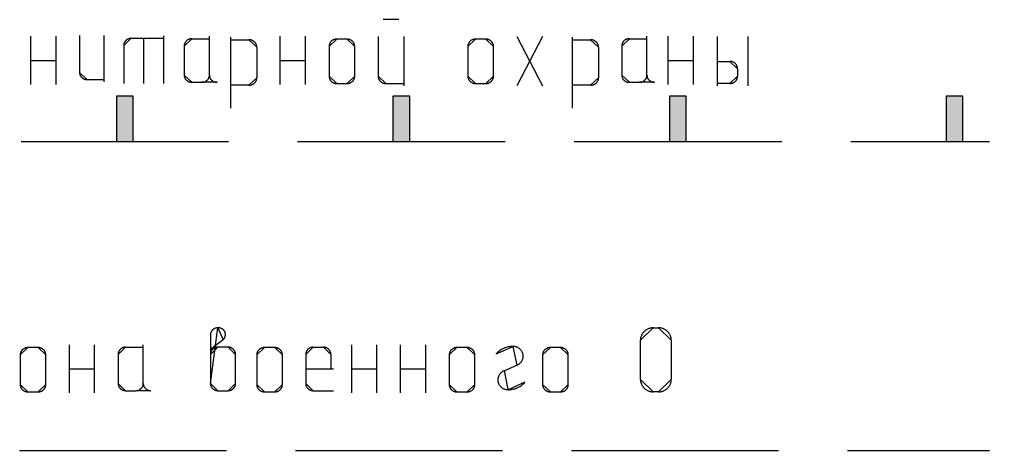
# Model space of a CAD drawing. Extents: x 8646 to 18206, y -17605 to -192.
# Drawn here: x 11156.23 to 11166.28, y -9012.58 to -9008.12 of the extents above; entities that cross this region are included whole.
import ezdxf

# ---------------------------------------------------------------- set-up
doc = ezdxf.new("R2010")
doc.units = 0
doc.layers.get('0').update_dxf_attribs({"linetype": 'CONTINUOUS'})

msp = doc.modelspace()

# ---------------------------------------------------------------- hatches: boundary and pattern name
at = {"linetype": 'CONTINUOUS'}
for points in [[(11157.237, -9009.382), (11157.237, -9008.911), (11157.41, -9008.911), (11157.41, -9009.382)], [(11160.1, -9009.382), (11160.1, -9008.911), (11160.273, -9008.911), (11160.273, -9009.382)], [(11162.964, -9009.382), (11162.964, -9008.911), (11163.137, -9008.911), (11163.137, -9009.382)], [(11165.828, -9009.382), (11165.828, -9008.911), (11166.001, -9008.911), (11166.001, -9009.382)]]:
    msp.add_hatch(color=8, dxfattribs=at).paths.add_polyline_path(points)

# ---------------------------------------------------------------- linework, layer by layer
at = {"color": 8, "linetype": 'CONTINUOUS'}
for p, q in [((11160.159, -9008.116), (11159.999, -9008.116)), ((11156.855, -9008.283), (11156.855, -9008.667)), ((11157.105, -9008.283), (11157.105, -9008.763)), ((11157.723, -9008.287), (11157.723, -9008.78)), ((11156.347, -9008.291), (11156.347, -9008.791)), ((11156.608, -9008.291), (11156.608, -9008.791)), ((11157.313, -9008.386), (11157.313, -9008.78)), ((11157.39, -9008.312), (11157.723, -9008.312)), ((11157.518, -9008.312), (11157.518, -9008.78)), ((11158.017, -9008.316), (11158.2, -9008.316)), ((11158.2, -9008.693), (11158.2, -9008.291)), ((11158.417, -9008.3), (11158.417, -9009.036)), ((11158.417, -9008.327), (11158.608, -9008.327)), ((11158.93, -9008.291), (11158.93, -9008.791)), ((11159.19, -9008.291), (11159.19, -9008.791)), ((11159.624, -9008.32), (11159.518, -9008.32)), ((11159.946, -9008.295), (11159.946, -9008.704)), ((11160.212, -9008.295), (11160.212, -9008.806)), ((11161.061, -9008.32), (11160.954, -9008.32)), ((11161.648, -9008.295), (11161.382, -9008.806)), ((11161.382, -9008.295), (11161.648, -9008.806)), ((11161.955, -9008.3), (11161.955, -9009.036)), ((11161.955, -9008.327), (11162.146, -9008.327)), ((11162.547, -9008.316), (11162.729, -9008.316)), ((11162.729, -9008.693), (11162.729, -9008.291)), ((11162.947, -9008.291), (11162.947, -9008.791)), ((11163.207, -9008.291), (11163.207, -9008.791)), ((11163.455, -9008.295), (11163.455, -9008.806)), ((11163.774, -9008.295), (11163.774, -9008.806)), ((11157.938, -9008.392), (11157.938, -9008.693)), ((11158.69, -9008.405), (11158.69, -9008.721)), ((11159.438, -9008.397), (11159.438, -9008.704)), ((11159.704, -9008.704), (11159.704, -9008.397)), ((11160.875, -9008.397), (11160.875, -9008.704)), ((11161.14, -9008.704), (11161.14, -9008.397)), ((11162.228, -9008.405), (11162.228, -9008.721)), ((11162.468, -9008.392), (11162.468, -9008.693)), ((11156.347, -9008.541), (11156.608, -9008.541)), ((11158.93, -9008.541), (11159.19, -9008.541)), ((11162.947, -9008.541), (11163.207, -9008.541)), ((11163.455, -9008.551), (11163.588, -9008.551)), ((11163.667, -9008.627), (11163.667, -9008.704)), ((11156.93, -9008.739), (11157.105, -9008.739)), ((11158.017, -9008.768), (11158.121, -9008.768)), ((11159.518, -9008.781), (11159.624, -9008.781)), ((11160.026, -9008.781), (11160.212, -9008.781)), ((11160.954, -9008.781), (11161.061, -9008.781)), ((11162.547, -9008.768), (11162.651, -9008.768)), ((11163.588, -9008.781), (11163.455, -9008.781)), ((11158.608, -9008.799), (11158.417, -9008.799)), ((11162.146, -9008.799), (11161.955, -9008.799)), ((11157.41, -9008.911), (11157.237, -9008.911)), ((11157.237, -9008.911), (11157.237, -9009.382)), ((11157.41, -9009.382), (11157.41, -9008.911)), ((11160.273, -9008.911), (11160.1, -9008.911)), ((11160.1, -9008.911), (11160.1, -9009.382)), ((11160.273, -9009.382), (11160.273, -9008.911)), ((11163.137, -9008.911), (11162.964, -9008.911)), ((11162.964, -9008.911), (11162.964, -9009.382)), ((11163.137, -9009.382), (11163.137, -9008.911)), ((11166.001, -9008.911), (11165.828, -9008.911)), ((11165.828, -9008.911), (11165.828, -9009.382)), ((11166.001, -9009.382), (11166.001, -9008.911)), ((11156.249, -9009.382), (11158.397, -9009.382)), ((11157.237, -9009.382), (11157.41, -9009.382)), ((11159.113, -9009.382), (11161.261, -9009.382)), ((11160.1, -9009.382), (11160.273, -9009.382)), ((11161.977, -9009.382), (11164.125, -9009.382)), ((11162.964, -9009.382), (11163.137, -9009.382)), ((11164.841, -9009.382), (11166.277, -9009.382)), ((11165.828, -9009.382), (11166.001, -9009.382)), ((11162.795, -9011.313), (11162.848, -9011.313)), ((11156.747, -9011.487), (11156.747, -9011.987)), ((11157.007, -9011.487), (11157.007, -9011.987)), ((11157.515, -9011.889), (11157.515, -9011.488)), ((11158.34, -9011.438), (11158.209, -9011.538)), ((11159.669, -9011.487), (11159.669, -9011.987)), ((11159.928, -9011.487), (11159.928, -9011.987)), ((11160.175, -9011.487), (11160.175, -9011.987)), ((11160.435, -9011.487), (11160.435, -9011.987)), ((11162.663, -9011.849), (11162.663, -9011.44)), ((11162.981, -9011.44), (11162.981, -9011.849)), ((11156.24, -9011.593), (11156.24, -9011.9)), ((11156.426, -9011.517), (11156.32, -9011.517)), ((11156.506, -9011.9), (11156.506, -9011.593)), ((11157.254, -9011.588), (11157.254, -9011.889)), ((11157.332, -9011.513), (11157.515, -9011.513)), ((11158.392, -9011.513), (11158.287, -9011.513)), ((11158.47, -9011.889), (11158.47, -9011.588)), ((11158.69, -9011.593), (11158.69, -9011.9)), ((11158.875, -9011.517), (11158.769, -9011.517)), ((11158.955, -9011.9), (11158.955, -9011.593)), ((11159.196, -9011.588), (11159.196, -9011.889)), ((11159.274, -9011.513), (11159.379, -9011.513)), ((11159.457, -9011.588), (11159.457, -9011.738)), ((11160.682, -9011.593), (11160.682, -9011.9)), ((11160.868, -9011.517), (11160.762, -9011.517)), ((11160.948, -9011.9), (11160.948, -9011.593)), ((11161.649, -9011.593), (11161.649, -9011.9)), ((11161.835, -9011.517), (11161.729, -9011.517)), ((11161.914, -9011.9), (11161.914, -9011.593)), ((11161.386, -9011.698), (11161.247, -9011.76)), ((11156.747, -9011.737), (11157.007, -9011.737)), ((11159.196, -9011.738), (11159.483, -9011.738)), ((11159.669, -9011.737), (11159.928, -9011.737)), ((11160.175, -9011.737), (11160.435, -9011.737)), ((11156.32, -9011.976), (11156.426, -9011.976)), ((11157.332, -9011.964), (11157.436, -9011.964)), ((11158.287, -9011.964), (11158.392, -9011.964)), ((11158.769, -9011.976), (11158.875, -9011.976)), ((11159.274, -9011.964), (11159.483, -9011.964)), ((11160.762, -9011.976), (11160.868, -9011.976)), ((11161.729, -9011.976), (11161.835, -9011.976)), ((11162.848, -9011.976), (11162.795, -9011.976)), ((11156.232, -9012.585), (11158.376, -9012.585)), ((11159.09, -9012.585), (11161.234, -9012.585)), ((11161.948, -9012.585), (11164.092, -9012.585)), ((11164.807, -9012.585), (11166.277, -9012.585))]:
    msp.add_line(p, q, dxfattribs=at)
at = {"color": 8, "linetype": 'CONTINUOUS', "flags": 128}
for points in [[(11157.39, -9008.312), (11157.386, -9008.312), (11157.382, -9008.313), (11157.378, -9008.313), (11157.374, -9008.314), (11157.37, -9008.315), (11157.366, -9008.316), (11157.363, -9008.317), (11157.359, -9008.319), (11157.355, -9008.32), (11157.352, -9008.322), (11157.348, -9008.324), (11157.345, -9008.326), (11157.342, -9008.329), (11157.339, -9008.331), (11157.336, -9008.334), (11157.333, -9008.337), (11157.33, -9008.34), (11157.328, -9008.343), (11157.326, -9008.346), (11157.324, -9008.349), (11157.322, -9008.353), (11157.32, -9008.356), (11157.318, -9008.36), (11157.317, -9008.363), (11157.316, -9008.367), (11157.315, -9008.371), (11157.314, -9008.374), (11157.314, -9008.378), (11157.313, -9008.382), (11157.313, -9008.386)], [(11158.017, -9008.316), (11158.013, -9008.316), (11158.009, -9008.317), (11158.004, -9008.317), (11158.001, -9008.318), (11157.997, -9008.319), (11157.993, -9008.32), (11157.989, -9008.321), (11157.985, -9008.323), (11157.981, -9008.325), (11157.978, -9008.326), (11157.974, -9008.329), (11157.971, -9008.331), (11157.968, -9008.333), (11157.964, -9008.336), (11157.961, -9008.338), (11157.959, -9008.341), (11157.956, -9008.344), (11157.953, -9008.347), (11157.951, -9008.351), (11157.949, -9008.354), (11157.947, -9008.357), (11157.945, -9008.361), (11157.944, -9008.365), (11157.942, -9008.368), (11157.941, -9008.372), (11157.94, -9008.376), (11157.939, -9008.38), (11157.939, -9008.384), (11157.939, -9008.388), (11157.938, -9008.392)], [(11158.69, -9008.405), (11158.69, -9008.401), (11158.69, -9008.397), (11158.689, -9008.393), (11158.688, -9008.389), (11158.687, -9008.385), (11158.686, -9008.381), (11158.685, -9008.377), (11158.683, -9008.373), (11158.681, -9008.37), (11158.679, -9008.366), (11158.677, -9008.363), (11158.674, -9008.359), (11158.672, -9008.356), (11158.669, -9008.353), (11158.666, -9008.35), (11158.663, -9008.347), (11158.66, -9008.344), (11158.656, -9008.342), (11158.653, -9008.339), (11158.649, -9008.337), (11158.645, -9008.335), (11158.642, -9008.334), (11158.638, -9008.332), (11158.634, -9008.331), (11158.629, -9008.329), (11158.625, -9008.328), (11158.621, -9008.328), (11158.617, -9008.327), (11158.612, -9008.327), (11158.608, -9008.327)], [(11159.518, -9008.32), (11159.514, -9008.321), (11159.509, -9008.321), (11159.505, -9008.321), (11159.501, -9008.322), (11159.497, -9008.323), (11159.493, -9008.324), (11159.489, -9008.326), (11159.485, -9008.327), (11159.481, -9008.329), (11159.478, -9008.331), (11159.474, -9008.333), (11159.471, -9008.335), (11159.468, -9008.338), (11159.464, -9008.34), (11159.461, -9008.343), (11159.458, -9008.346), (11159.456, -9008.349), (11159.453, -9008.352), (11159.451, -9008.355), (11159.449, -9008.359), (11159.447, -9008.362), (11159.445, -9008.366), (11159.443, -9008.37), (11159.442, -9008.373), (11159.441, -9008.377), (11159.44, -9008.381), (11159.439, -9008.385), (11159.438, -9008.389), (11159.438, -9008.393), (11159.438, -9008.397)], [(11159.704, -9008.397), (11159.704, -9008.393), (11159.703, -9008.389), (11159.703, -9008.385), (11159.702, -9008.381), (11159.701, -9008.377), (11159.7, -9008.373), (11159.699, -9008.37), (11159.697, -9008.366), (11159.695, -9008.362), (11159.693, -9008.359), (11159.691, -9008.355), (11159.689, -9008.352), (11159.686, -9008.349), (11159.683, -9008.346), (11159.681, -9008.343), (11159.678, -9008.34), (11159.674, -9008.338), (11159.671, -9008.335), (11159.668, -9008.333), (11159.664, -9008.331), (11159.66, -9008.329), (11159.657, -9008.327), (11159.653, -9008.326), (11159.649, -9008.324), (11159.645, -9008.323), (11159.641, -9008.322), (11159.637, -9008.321), (11159.632, -9008.321), (11159.628, -9008.321), (11159.624, -9008.32)], [(11160.954, -9008.32), (11160.95, -9008.321), (11160.946, -9008.321), (11160.942, -9008.321), (11160.938, -9008.322), (11160.934, -9008.323), (11160.93, -9008.324), (11160.926, -9008.326), (11160.922, -9008.327), (11160.918, -9008.329), (11160.915, -9008.331), (11160.911, -9008.333), (11160.907, -9008.335), (11160.904, -9008.338), (11160.901, -9008.34), (11160.898, -9008.343), (11160.895, -9008.346), (11160.892, -9008.349), (11160.89, -9008.352), (11160.887, -9008.355), (11160.885, -9008.359), (11160.883, -9008.362), (11160.882, -9008.366), (11160.88, -9008.37), (11160.878, -9008.373), (11160.877, -9008.377), (11160.876, -9008.381), (11160.876, -9008.385), (11160.875, -9008.389), (11160.875, -9008.393), (11160.875, -9008.397)], [(11161.14, -9008.397), (11161.14, -9008.393), (11161.14, -9008.389), (11161.14, -9008.385), (11161.139, -9008.381), (11161.138, -9008.377), (11161.137, -9008.373), (11161.135, -9008.37), (11161.134, -9008.366), (11161.132, -9008.362), (11161.13, -9008.359), (11161.128, -9008.355), (11161.125, -9008.352), (11161.123, -9008.349), (11161.12, -9008.346), (11161.117, -9008.343), (11161.114, -9008.34), (11161.111, -9008.338), (11161.108, -9008.335), (11161.104, -9008.333), (11161.101, -9008.331), (11161.097, -9008.329), (11161.093, -9008.327), (11161.089, -9008.326), (11161.085, -9008.324), (11161.081, -9008.323), (11161.077, -9008.322), (11161.073, -9008.321), (11161.069, -9008.321), (11161.065, -9008.321), (11161.061, -9008.32)], [(11162.228, -9008.405), (11162.228, -9008.401), (11162.228, -9008.397), (11162.227, -9008.393), (11162.226, -9008.389), (11162.225, -9008.385), (11162.224, -9008.381), (11162.223, -9008.377), (11162.221, -9008.373), (11162.219, -9008.37), (11162.217, -9008.366), (11162.215, -9008.363), (11162.213, -9008.359), (11162.21, -9008.356), (11162.207, -9008.353), (11162.204, -9008.35), (11162.201, -9008.347), (11162.198, -9008.344), (11162.194, -9008.342), (11162.191, -9008.339), (11162.187, -9008.337), (11162.184, -9008.335), (11162.18, -9008.334), (11162.176, -9008.332), (11162.172, -9008.331), (11162.167, -9008.329), (11162.163, -9008.328), (11162.159, -9008.328), (11162.155, -9008.327), (11162.151, -9008.327), (11162.146, -9008.327)], [(11162.547, -9008.316), (11162.542, -9008.316), (11162.538, -9008.317), (11162.534, -9008.317), (11162.53, -9008.318), (11162.526, -9008.319), (11162.522, -9008.32), (11162.518, -9008.321), (11162.515, -9008.323), (11162.511, -9008.325), (11162.508, -9008.326), (11162.504, -9008.329), (11162.501, -9008.331), (11162.497, -9008.333), (11162.494, -9008.336), (11162.491, -9008.338), (11162.488, -9008.341), (11162.486, -9008.344), (11162.483, -9008.347), (11162.481, -9008.351), (11162.479, -9008.354), (11162.477, -9008.357), (11162.475, -9008.361), (11162.474, -9008.365), (11162.472, -9008.368), (11162.471, -9008.372), (11162.47, -9008.376), (11162.469, -9008.38), (11162.469, -9008.384), (11162.468, -9008.388), (11162.468, -9008.392)], [(11163.667, -9008.627), (11163.667, -9008.623), (11163.667, -9008.619), (11163.666, -9008.615), (11163.666, -9008.611), (11163.665, -9008.608), (11163.664, -9008.604), (11163.662, -9008.6), (11163.661, -9008.596), (11163.659, -9008.593), (11163.657, -9008.589), (11163.655, -9008.586), (11163.652, -9008.582), (11163.65, -9008.579), (11163.647, -9008.576), (11163.644, -9008.573), (11163.641, -9008.57), (11163.638, -9008.568), (11163.635, -9008.565), (11163.631, -9008.563), (11163.628, -9008.561), (11163.624, -9008.559), (11163.62, -9008.557), (11163.616, -9008.556), (11163.612, -9008.554), (11163.608, -9008.553), (11163.604, -9008.552), (11163.6, -9008.552), (11163.596, -9008.551), (11163.592, -9008.551), (11163.588, -9008.551)], [(11156.855, -9008.667), (11156.855, -9008.671), (11156.855, -9008.675), (11156.856, -9008.679), (11156.857, -9008.682), (11156.858, -9008.686), (11156.859, -9008.689), (11156.86, -9008.693), (11156.862, -9008.697), (11156.863, -9008.7), (11156.865, -9008.703), (11156.867, -9008.706), (11156.869, -9008.71), (11156.872, -9008.713), (11156.874, -9008.715), (11156.877, -9008.718), (11156.88, -9008.721), (11156.883, -9008.723), (11156.886, -9008.726), (11156.889, -9008.728), (11156.893, -9008.73), (11156.896, -9008.731), (11156.9, -9008.733), (11156.903, -9008.734), (11156.907, -9008.736), (11156.911, -9008.737), (11156.914, -9008.738), (11156.918, -9008.738), (11156.922, -9008.739), (11156.926, -9008.739), (11156.93, -9008.739)], [(11157.938, -9008.693), (11157.939, -9008.697), (11157.939, -9008.701), (11157.939, -9008.705), (11157.94, -9008.708), (11157.941, -9008.712), (11157.942, -9008.716), (11157.944, -9008.72), (11157.945, -9008.724), (11157.947, -9008.727), (11157.949, -9008.731), (11157.951, -9008.734), (11157.953, -9008.737), (11157.956, -9008.74), (11157.959, -9008.743), (11157.961, -9008.746), (11157.964, -9008.749), (11157.968, -9008.751), (11157.971, -9008.754), (11157.974, -9008.756), (11157.978, -9008.758), (11157.981, -9008.76), (11157.985, -9008.762), (11157.989, -9008.763), (11157.993, -9008.765), (11157.997, -9008.766), (11158.001, -9008.767), (11158.004, -9008.767), (11158.009, -9008.768), (11158.013, -9008.768), (11158.017, -9008.768)], [(11158.121, -9008.768), (11158.125, -9008.768), (11158.129, -9008.768), (11158.133, -9008.767), (11158.138, -9008.767), (11158.141, -9008.766), (11158.145, -9008.765), (11158.149, -9008.763), (11158.153, -9008.762), (11158.157, -9008.76), (11158.16, -9008.758), (11158.164, -9008.756), (11158.167, -9008.754), (11158.17, -9008.751), (11158.174, -9008.749), (11158.177, -9008.746), (11158.179, -9008.743), (11158.182, -9008.74), (11158.185, -9008.737), (11158.187, -9008.734), (11158.189, -9008.731), (11158.191, -9008.727), (11158.193, -9008.724), (11158.194, -9008.72), (11158.196, -9008.716), (11158.197, -9008.712), (11158.198, -9008.708), (11158.199, -9008.705), (11158.199, -9008.701), (11158.199, -9008.697), (11158.2, -9008.693), (11158.2, -9008.697), (11158.2, -9008.701), (11158.2, -9008.705), (11158.201, -9008.708), (11158.202, -9008.712), (11158.203, -9008.716), (11158.205, -9008.72), (11158.206, -9008.724), (11158.208, -9008.727), (11158.21, -9008.731), (11158.212, -9008.734), (11158.215, -9008.737), (11158.217, -9008.74), (11158.22, -9008.743), (11158.222, -9008.746), (11158.225, -9008.749), (11158.229, -9008.751), (11158.232, -9008.754), (11158.235, -9008.756), (11158.239, -9008.758), (11158.242, -9008.76), (11158.246, -9008.762), (11158.25, -9008.763), (11158.254, -9008.765), (11158.258, -9008.766), (11158.262, -9008.767), (11158.266, -9008.767), (11158.27, -9008.768), (11158.274, -9008.768), (11158.278, -9008.768)], [(11158.608, -9008.799), (11158.612, -9008.799), (11158.617, -9008.799), (11158.621, -9008.798), (11158.625, -9008.798), (11158.629, -9008.797), (11158.634, -9008.795), (11158.638, -9008.794), (11158.642, -9008.792), (11158.645, -9008.791), (11158.649, -9008.789), (11158.653, -9008.787), (11158.656, -9008.784), (11158.66, -9008.782), (11158.663, -9008.779), (11158.666, -9008.776), (11158.669, -9008.773), (11158.672, -9008.77), (11158.674, -9008.767), (11158.677, -9008.763), (11158.679, -9008.76), (11158.681, -9008.756), (11158.683, -9008.753), (11158.685, -9008.749), (11158.686, -9008.745), (11158.687, -9008.741), (11158.688, -9008.737), (11158.689, -9008.733), (11158.69, -9008.729), (11158.69, -9008.725), (11158.69, -9008.721)], [(11159.438, -9008.704), (11159.438, -9008.708), (11159.438, -9008.712), (11159.439, -9008.716), (11159.44, -9008.72), (11159.441, -9008.724), (11159.442, -9008.728), (11159.443, -9008.731), (11159.445, -9008.735), (11159.447, -9008.739), (11159.449, -9008.742), (11159.451, -9008.746), (11159.453, -9008.749), (11159.456, -9008.752), (11159.458, -9008.755), (11159.461, -9008.758), (11159.464, -9008.761), (11159.468, -9008.764), (11159.471, -9008.766), (11159.474, -9008.768), (11159.478, -9008.77), (11159.481, -9008.772), (11159.485, -9008.774), (11159.489, -9008.776), (11159.493, -9008.777), (11159.497, -9008.778), (11159.501, -9008.779), (11159.505, -9008.78), (11159.509, -9008.78), (11159.514, -9008.781), (11159.518, -9008.781)], [(11159.624, -9008.781), (11159.628, -9008.781), (11159.632, -9008.78), (11159.637, -9008.78), (11159.641, -9008.779), (11159.645, -9008.778), (11159.649, -9008.777), (11159.653, -9008.776), (11159.657, -9008.774), (11159.66, -9008.772), (11159.664, -9008.77), (11159.668, -9008.768), (11159.671, -9008.766), (11159.674, -9008.764), (11159.678, -9008.761), (11159.681, -9008.758), (11159.683, -9008.755), (11159.686, -9008.752), (11159.689, -9008.749), (11159.691, -9008.746), (11159.693, -9008.742), (11159.695, -9008.739), (11159.697, -9008.735), (11159.699, -9008.731), (11159.7, -9008.728), (11159.701, -9008.724), (11159.702, -9008.72), (11159.703, -9008.716), (11159.703, -9008.712), (11159.704, -9008.708), (11159.704, -9008.704)], [(11159.946, -9008.704), (11159.946, -9008.708), (11159.946, -9008.712), (11159.947, -9008.716), (11159.948, -9008.72), (11159.949, -9008.724), (11159.95, -9008.728), (11159.951, -9008.731), (11159.953, -9008.735), (11159.954, -9008.739), (11159.956, -9008.742), (11159.959, -9008.746), (11159.961, -9008.749), (11159.964, -9008.752), (11159.966, -9008.755), (11159.969, -9008.758), (11159.972, -9008.761), (11159.975, -9008.764), (11159.979, -9008.766), (11159.982, -9008.768), (11159.986, -9008.77), (11159.989, -9008.772), (11159.993, -9008.774), (11159.997, -9008.776), (11160.001, -9008.777), (11160.005, -9008.778), (11160.009, -9008.779), (11160.013, -9008.78), (11160.017, -9008.78), (11160.021, -9008.781), (11160.026, -9008.781)], [(11160.875, -9008.704), (11160.875, -9008.708), (11160.875, -9008.712), (11160.876, -9008.716), (11160.876, -9008.72), (11160.877, -9008.724), (11160.878, -9008.728), (11160.88, -9008.731), (11160.882, -9008.735), (11160.883, -9008.739), (11160.885, -9008.742), (11160.887, -9008.746), (11160.89, -9008.749), (11160.892, -9008.752), (11160.895, -9008.755), (11160.898, -9008.758), (11160.901, -9008.761), (11160.904, -9008.764), (11160.907, -9008.766), (11160.911, -9008.768), (11160.915, -9008.77), (11160.918, -9008.772), (11160.922, -9008.774), (11160.926, -9008.776), (11160.93, -9008.777), (11160.934, -9008.778), (11160.938, -9008.779), (11160.942, -9008.78), (11160.946, -9008.78), (11160.95, -9008.781), (11160.954, -9008.781)], [(11161.061, -9008.781), (11161.065, -9008.781), (11161.069, -9008.78), (11161.073, -9008.78), (11161.077, -9008.779), (11161.081, -9008.778), (11161.085, -9008.777), (11161.089, -9008.776), (11161.093, -9008.774), (11161.097, -9008.772), (11161.101, -9008.77), (11161.104, -9008.768), (11161.108, -9008.766), (11161.111, -9008.764), (11161.114, -9008.761), (11161.117, -9008.758), (11161.12, -9008.755), (11161.123, -9008.752), (11161.125, -9008.749), (11161.128, -9008.746), (11161.13, -9008.742), (11161.132, -9008.739), (11161.134, -9008.735), (11161.135, -9008.731), (11161.137, -9008.728), (11161.138, -9008.724), (11161.139, -9008.72), (11161.14, -9008.716), (11161.14, -9008.712), (11161.14, -9008.708), (11161.14, -9008.704)], [(11162.146, -9008.799), (11162.151, -9008.799), (11162.155, -9008.799), (11162.159, -9008.798), (11162.163, -9008.798), (11162.167, -9008.797), (11162.172, -9008.795), (11162.176, -9008.794), (11162.18, -9008.792), (11162.184, -9008.791), (11162.187, -9008.789), (11162.191, -9008.787), (11162.194, -9008.784), (11162.198, -9008.782), (11162.201, -9008.779), (11162.204, -9008.776), (11162.207, -9008.773), (11162.21, -9008.77), (11162.213, -9008.767), (11162.215, -9008.763), (11162.217, -9008.76), (11162.219, -9008.756), (11162.221, -9008.753), (11162.223, -9008.749), (11162.224, -9008.745), (11162.225, -9008.741), (11162.226, -9008.737), (11162.227, -9008.733), (11162.228, -9008.729), (11162.228, -9008.725), (11162.228, -9008.721)], [(11162.468, -9008.693), (11162.468, -9008.697), (11162.469, -9008.701), (11162.469, -9008.705), (11162.47, -9008.708), (11162.471, -9008.712), (11162.472, -9008.716), (11162.474, -9008.72), (11162.475, -9008.724), (11162.477, -9008.727), (11162.479, -9008.731), (11162.481, -9008.734), (11162.483, -9008.737), (11162.486, -9008.74), (11162.488, -9008.743), (11162.491, -9008.746), (11162.494, -9008.749), (11162.497, -9008.751), (11162.501, -9008.754), (11162.504, -9008.756), (11162.508, -9008.758), (11162.511, -9008.76), (11162.515, -9008.762), (11162.518, -9008.763), (11162.522, -9008.765), (11162.526, -9008.766), (11162.53, -9008.767), (11162.534, -9008.767), (11162.538, -9008.768), (11162.542, -9008.768), (11162.547, -9008.768)], [(11162.651, -9008.768), (11162.655, -9008.768), (11162.659, -9008.768), (11162.663, -9008.767), (11162.667, -9008.767), (11162.671, -9008.766), (11162.675, -9008.765), (11162.679, -9008.763), (11162.683, -9008.762), (11162.687, -9008.76), (11162.69, -9008.758), (11162.694, -9008.756), (11162.697, -9008.754), (11162.7, -9008.751), (11162.703, -9008.749), (11162.706, -9008.746), (11162.709, -9008.743), (11162.712, -9008.74), (11162.714, -9008.737), (11162.717, -9008.734), (11162.719, -9008.731), (11162.721, -9008.727), (11162.723, -9008.724), (11162.724, -9008.72), (11162.726, -9008.716), (11162.727, -9008.712), (11162.728, -9008.708), (11162.728, -9008.705), (11162.729, -9008.701), (11162.729, -9008.697), (11162.729, -9008.693), (11162.729, -9008.697), (11162.73, -9008.701), (11162.73, -9008.705), (11162.731, -9008.708), (11162.732, -9008.712), (11162.733, -9008.716), (11162.735, -9008.72), (11162.736, -9008.724), (11162.738, -9008.727), (11162.74, -9008.731), (11162.742, -9008.734), (11162.744, -9008.737), (11162.747, -9008.74), (11162.75, -9008.743), (11162.752, -9008.746), (11162.755, -9008.749), (11162.758, -9008.751), (11162.762, -9008.754), (11162.765, -9008.756), (11162.769, -9008.758), (11162.772, -9008.76), (11162.776, -9008.762), (11162.78, -9008.763), (11162.783, -9008.765), (11162.787, -9008.766), (11162.791, -9008.767), (11162.795, -9008.767), (11162.799, -9008.768), (11162.803, -9008.768), (11162.808, -9008.768)], [(11163.588, -9008.781), (11163.592, -9008.781), (11163.596, -9008.78), (11163.6, -9008.78), (11163.604, -9008.779), (11163.608, -9008.778), (11163.612, -9008.777), (11163.616, -9008.776), (11163.62, -9008.774), (11163.624, -9008.773), (11163.628, -9008.771), (11163.631, -9008.768), (11163.635, -9008.766), (11163.638, -9008.764), (11163.641, -9008.761), (11163.644, -9008.758), (11163.647, -9008.756), (11163.65, -9008.752), (11163.652, -9008.749), (11163.655, -9008.746), (11163.657, -9008.742), (11163.659, -9008.739), (11163.661, -9008.735), (11163.662, -9008.732), (11163.664, -9008.728), (11163.665, -9008.724), (11163.666, -9008.72), (11163.666, -9008.716), (11163.667, -9008.712), (11163.667, -9008.708), (11163.667, -9008.704)], [(11158.287, -9011.312), (11158.283, -9011.313), (11158.279, -9011.313), (11158.275, -9011.313), (11158.271, -9011.314), (11158.267, -9011.315), (11158.263, -9011.316), (11158.259, -9011.317), (11158.256, -9011.319), (11158.252, -9011.321), (11158.248, -9011.322), (11158.245, -9011.324), (11158.241, -9011.327), (11158.238, -9011.329), (11158.235, -9011.332), (11158.232, -9011.334), (11158.229, -9011.337), (11158.227, -9011.34), (11158.224, -9011.343), (11158.222, -9011.347), (11158.22, -9011.35), (11158.218, -9011.353), (11158.216, -9011.357), (11158.214, -9011.361), (11158.213, -9011.364), (11158.212, -9011.368), (11158.211, -9011.372), (11158.21, -9011.376), (11158.21, -9011.38), (11158.209, -9011.384), (11158.209, -9011.388), (11158.209, -9011.889)], [(11158.34, -9011.438), (11158.342, -9011.435), (11158.345, -9011.433), (11158.348, -9011.43), (11158.35, -9011.427), (11158.353, -9011.424), (11158.355, -9011.421), (11158.357, -9011.417), (11158.359, -9011.414), (11158.36, -9011.41), (11158.362, -9011.407), (11158.363, -9011.403), (11158.364, -9011.4), (11158.364, -9011.396), (11158.365, -9011.392), (11158.366, -9011.389), (11158.366, -9011.385), (11158.366, -9011.381), (11158.365, -9011.377), (11158.365, -9011.373), (11158.364, -9011.37), (11158.363, -9011.366), (11158.362, -9011.362), (11158.361, -9011.359), (11158.36, -9011.355), (11158.358, -9011.352), (11158.356, -9011.348), (11158.354, -9011.345), (11158.352, -9011.342), (11158.349, -9011.339), (11158.347, -9011.336), (11158.344, -9011.333), (11158.342, -9011.331), (11158.339, -9011.328), (11158.335, -9011.326), (11158.332, -9011.324), (11158.329, -9011.322), (11158.325, -9011.32), (11158.322, -9011.318), (11158.318, -9011.317), (11158.315, -9011.316), (11158.311, -9011.315), (11158.307, -9011.314), (11158.303, -9011.313), (11158.299, -9011.313), (11158.295, -9011.312), (11158.291, -9011.312), (11158.287, -9011.312)], [(11162.795, -9011.313), (11162.788, -9011.313), (11162.782, -9011.314), (11162.775, -9011.314), (11162.768, -9011.316), (11162.761, -9011.317), (11162.754, -9011.319), (11162.748, -9011.321), (11162.741, -9011.324), (11162.735, -9011.327), (11162.729, -9011.33), (11162.723, -9011.333), (11162.717, -9011.337), (11162.712, -9011.341), (11162.707, -9011.346), (11162.702, -9011.35), (11162.697, -9011.355), (11162.692, -9011.36), (11162.688, -9011.365), (11162.684, -9011.371), (11162.681, -9011.377), (11162.677, -9011.382), (11162.674, -9011.389), (11162.672, -9011.395), (11162.669, -9011.401), (11162.667, -9011.407), (11162.666, -9011.414), (11162.664, -9011.421), (11162.663, -9011.427), (11162.663, -9011.434), (11162.663, -9011.44)], [(11162.981, -9011.44), (11162.981, -9011.434), (11162.98, -9011.427), (11162.98, -9011.421), (11162.978, -9011.414), (11162.977, -9011.407), (11162.975, -9011.401), (11162.972, -9011.395), (11162.97, -9011.389), (11162.967, -9011.382), (11162.963, -9011.377), (11162.96, -9011.371), (11162.956, -9011.365), (11162.952, -9011.36), (11162.947, -9011.355), (11162.942, -9011.35), (11162.937, -9011.346), (11162.932, -9011.341), (11162.926, -9011.337), (11162.921, -9011.333), (11162.915, -9011.33), (11162.909, -9011.327), (11162.902, -9011.324), (11162.896, -9011.321), (11162.89, -9011.319), (11162.883, -9011.317), (11162.876, -9011.316), (11162.869, -9011.314), (11162.862, -9011.314), (11162.855, -9011.313), (11162.848, -9011.313)], [(11156.32, -9011.517), (11156.316, -9011.517), (11156.312, -9011.517), (11156.307, -9011.518), (11156.303, -9011.519), (11156.299, -9011.52), (11156.295, -9011.521), (11156.291, -9011.522), (11156.288, -9011.524), (11156.284, -9011.525), (11156.28, -9011.527), (11156.277, -9011.529), (11156.273, -9011.532), (11156.27, -9011.534), (11156.267, -9011.537), (11156.264, -9011.539), (11156.261, -9011.542), (11156.258, -9011.545), (11156.256, -9011.548), (11156.253, -9011.552), (11156.251, -9011.555), (11156.249, -9011.559), (11156.247, -9011.562), (11156.246, -9011.566), (11156.244, -9011.57), (11156.243, -9011.574), (11156.242, -9011.578), (11156.241, -9011.582), (11156.241, -9011.586), (11156.24, -9011.589), (11156.24, -9011.593)], [(11156.506, -9011.593), (11156.506, -9011.589), (11156.505, -9011.586), (11156.505, -9011.582), (11156.504, -9011.578), (11156.503, -9011.574), (11156.502, -9011.57), (11156.5, -9011.566), (11156.499, -9011.562), (11156.497, -9011.559), (11156.495, -9011.555), (11156.493, -9011.552), (11156.491, -9011.548), (11156.488, -9011.545), (11156.485, -9011.542), (11156.482, -9011.539), (11156.479, -9011.537), (11156.476, -9011.534), (11156.473, -9011.532), (11156.47, -9011.529), (11156.466, -9011.527), (11156.462, -9011.525), (11156.458, -9011.524), (11156.455, -9011.522), (11156.451, -9011.521), (11156.447, -9011.52), (11156.443, -9011.519), (11156.439, -9011.518), (11156.434, -9011.517), (11156.43, -9011.517), (11156.426, -9011.517)], [(11157.332, -9011.513), (11157.328, -9011.513), (11157.324, -9011.513), (11157.32, -9011.514), (11157.316, -9011.514), (11157.312, -9011.515), (11157.308, -9011.516), (11157.304, -9011.518), (11157.3, -9011.519), (11157.297, -9011.521), (11157.293, -9011.523), (11157.29, -9011.525), (11157.286, -9011.527), (11157.283, -9011.53), (11157.28, -9011.532), (11157.277, -9011.535), (11157.274, -9011.538), (11157.271, -9011.541), (11157.269, -9011.544), (11157.267, -9011.547), (11157.264, -9011.55), (11157.262, -9011.554), (11157.261, -9011.557), (11157.259, -9011.561), (11157.258, -9011.565), (11157.257, -9011.569), (11157.256, -9011.572), (11157.255, -9011.576), (11157.254, -9011.58), (11157.254, -9011.584), (11157.254, -9011.588)], [(11158.287, -9011.513), (11158.283, -9011.513), (11158.279, -9011.513), (11158.275, -9011.514), (11158.271, -9011.514), (11158.267, -9011.515), (11158.263, -9011.516), (11158.259, -9011.518), (11158.256, -9011.519), (11158.252, -9011.521), (11158.248, -9011.523), (11158.245, -9011.525), (11158.241, -9011.527), (11158.238, -9011.53), (11158.235, -9011.532), (11158.232, -9011.535), (11158.229, -9011.538), (11158.227, -9011.541), (11158.224, -9011.544), (11158.222, -9011.547), (11158.22, -9011.55), (11158.218, -9011.554), (11158.216, -9011.557), (11158.214, -9011.561), (11158.213, -9011.565), (11158.212, -9011.569), (11158.211, -9011.572), (11158.21, -9011.576), (11158.21, -9011.58), (11158.209, -9011.584), (11158.209, -9011.588)], [(11158.47, -9011.588), (11158.47, -9011.584), (11158.469, -9011.58), (11158.469, -9011.576), (11158.468, -9011.572), (11158.467, -9011.569), (11158.466, -9011.565), (11158.465, -9011.561), (11158.463, -9011.557), (11158.461, -9011.554), (11158.459, -9011.55), (11158.457, -9011.547), (11158.455, -9011.544), (11158.452, -9011.541), (11158.45, -9011.538), (11158.447, -9011.535), (11158.444, -9011.532), (11158.441, -9011.53), (11158.438, -9011.527), (11158.434, -9011.525), (11158.431, -9011.523), (11158.427, -9011.521), (11158.423, -9011.519), (11158.42, -9011.518), (11158.416, -9011.516), (11158.412, -9011.515), (11158.408, -9011.514), (11158.404, -9011.514), (11158.4, -9011.513), (11158.396, -9011.513), (11158.392, -9011.513)], [(11158.769, -9011.517), (11158.765, -9011.517), (11158.761, -9011.517), (11158.757, -9011.518), (11158.753, -9011.519), (11158.748, -9011.52), (11158.745, -9011.521), (11158.741, -9011.522), (11158.737, -9011.524), (11158.733, -9011.525), (11158.729, -9011.527), (11158.726, -9011.529), (11158.722, -9011.532), (11158.719, -9011.534), (11158.716, -9011.537), (11158.713, -9011.539), (11158.71, -9011.542), (11158.707, -9011.545), (11158.705, -9011.548), (11158.702, -9011.552), (11158.7, -9011.555), (11158.698, -9011.559), (11158.696, -9011.562), (11158.695, -9011.566), (11158.693, -9011.57), (11158.692, -9011.574), (11158.691, -9011.578), (11158.69, -9011.582), (11158.69, -9011.586), (11158.69, -9011.589), (11158.69, -9011.593)], [(11158.955, -9011.593), (11158.955, -9011.589), (11158.954, -9011.586), (11158.954, -9011.582), (11158.953, -9011.578), (11158.952, -9011.574), (11158.951, -9011.57), (11158.95, -9011.566), (11158.948, -9011.562), (11158.946, -9011.559), (11158.944, -9011.555), (11158.942, -9011.552), (11158.94, -9011.548), (11158.937, -9011.545), (11158.934, -9011.542), (11158.932, -9011.539), (11158.929, -9011.537), (11158.925, -9011.534), (11158.922, -9011.532), (11158.919, -9011.529), (11158.915, -9011.527), (11158.911, -9011.525), (11158.908, -9011.524), (11158.904, -9011.522), (11158.9, -9011.521), (11158.896, -9011.52), (11158.892, -9011.519), (11158.888, -9011.518), (11158.884, -9011.517), (11158.879, -9011.517), (11158.875, -9011.517)], [(11159.274, -9011.513), (11159.27, -9011.513), (11159.266, -9011.513), (11159.262, -9011.514), (11159.258, -9011.514), (11159.254, -9011.515), (11159.25, -9011.516), (11159.246, -9011.518), (11159.243, -9011.519), (11159.239, -9011.521), (11159.235, -9011.523), (11159.232, -9011.525), (11159.229, -9011.527), (11159.225, -9011.53), (11159.222, -9011.532), (11159.219, -9011.535), (11159.216, -9011.538), (11159.214, -9011.541), (11159.211, -9011.544), (11159.209, -9011.547), (11159.207, -9011.55), (11159.205, -9011.554), (11159.203, -9011.557), (11159.202, -9011.561), (11159.2, -9011.565), (11159.199, -9011.569), (11159.198, -9011.572), (11159.197, -9011.576), (11159.197, -9011.58), (11159.196, -9011.584), (11159.196, -9011.588)], [(11159.457, -9011.588), (11159.457, -9011.584), (11159.456, -9011.58), (11159.456, -9011.576), (11159.455, -9011.572), (11159.454, -9011.569), (11159.453, -9011.565), (11159.452, -9011.561), (11159.45, -9011.557), (11159.448, -9011.554), (11159.446, -9011.55), (11159.444, -9011.547), (11159.442, -9011.544), (11159.439, -9011.541), (11159.437, -9011.538), (11159.434, -9011.535), (11159.431, -9011.532), (11159.428, -9011.53), (11159.425, -9011.527), (11159.421, -9011.525), (11159.418, -9011.523), (11159.414, -9011.521), (11159.41, -9011.519), (11159.407, -9011.518), (11159.403, -9011.516), (11159.399, -9011.515), (11159.395, -9011.514), (11159.391, -9011.514), (11159.387, -9011.513), (11159.383, -9011.513), (11159.379, -9011.513)], [(11160.762, -9011.517), (11160.758, -9011.517), (11160.754, -9011.517), (11160.749, -9011.518), (11160.745, -9011.519), (11160.741, -9011.52), (11160.737, -9011.521), (11160.733, -9011.522), (11160.729, -9011.524), (11160.726, -9011.525), (11160.722, -9011.527), (11160.718, -9011.529), (11160.715, -9011.532), (11160.712, -9011.534), (11160.709, -9011.537), (11160.706, -9011.539), (11160.703, -9011.542), (11160.7, -9011.545), (11160.697, -9011.548), (11160.695, -9011.552), (11160.693, -9011.555), (11160.691, -9011.559), (11160.689, -9011.562), (11160.688, -9011.566), (11160.686, -9011.57), (11160.685, -9011.574), (11160.684, -9011.578), (11160.683, -9011.582), (11160.683, -9011.586), (11160.682, -9011.589), (11160.682, -9011.593)], [(11160.948, -9011.593), (11160.947, -9011.589), (11160.947, -9011.586), (11160.947, -9011.582), (11160.946, -9011.578), (11160.945, -9011.574), (11160.944, -9011.57), (11160.942, -9011.566), (11160.941, -9011.562), (11160.939, -9011.559), (11160.937, -9011.555), (11160.935, -9011.552), (11160.932, -9011.548), (11160.93, -9011.545), (11160.927, -9011.542), (11160.924, -9011.539), (11160.921, -9011.537), (11160.918, -9011.534), (11160.915, -9011.532), (11160.911, -9011.529), (11160.908, -9011.527), (11160.904, -9011.525), (11160.9, -9011.524), (11160.897, -9011.522), (11160.893, -9011.521), (11160.889, -9011.52), (11160.885, -9011.519), (11160.88, -9011.518), (11160.876, -9011.517), (11160.872, -9011.517), (11160.868, -9011.517)], [(11161.343, -9011.505), (11161.33, -9011.506), (11161.318, -9011.507), (11161.306, -9011.508), (11161.294, -9011.51), (11161.282, -9011.513), (11161.27, -9011.517), (11161.258, -9011.521), (11161.247, -9011.526), (11161.236, -9011.531), (11161.225, -9011.537), (11161.214, -9011.543), (11161.204, -9011.55), (11161.195, -9011.557), (11161.185, -9011.565), (11161.177, -9011.574), (11161.168, -9011.582)], [(11161.382, -9011.7), (11161.387, -9011.698), (11161.392, -9011.696), (11161.397, -9011.693), (11161.401, -9011.69), (11161.406, -9011.687), (11161.41, -9011.684), (11161.414, -9011.68), (11161.418, -9011.676), (11161.422, -9011.672), (11161.426, -9011.668), (11161.429, -9011.664), (11161.432, -9011.659), (11161.435, -9011.655), (11161.437, -9011.65), (11161.44, -9011.645), (11161.442, -9011.64), (11161.443, -9011.635), (11161.445, -9011.63), (11161.446, -9011.624), (11161.447, -9011.619), (11161.447, -9011.614), (11161.448, -9011.608), (11161.448, -9011.603), (11161.447, -9011.598), (11161.447, -9011.592), (11161.446, -9011.587), (11161.444, -9011.582), (11161.443, -9011.577), (11161.441, -9011.572), (11161.439, -9011.566), (11161.437, -9011.562), (11161.434, -9011.557), (11161.431, -9011.552), (11161.428, -9011.548), (11161.425, -9011.544), (11161.421, -9011.539), (11161.417, -9011.535), (11161.413, -9011.532), (11161.409, -9011.528), (11161.405, -9011.525), (11161.4, -9011.522), (11161.395, -9011.519), (11161.391, -9011.516), (11161.385, -9011.514), (11161.38, -9011.512), (11161.375, -9011.51), (11161.37, -9011.509), (11161.364, -9011.507), (11161.359, -9011.506), (11161.353, -9011.506), (11161.348, -9011.505), (11161.342, -9011.505)], [(11161.729, -9011.517), (11161.725, -9011.517), (11161.72, -9011.517), (11161.716, -9011.518), (11161.712, -9011.519), (11161.708, -9011.52), (11161.704, -9011.521), (11161.7, -9011.522), (11161.696, -9011.524), (11161.693, -9011.525), (11161.689, -9011.527), (11161.685, -9011.529), (11161.682, -9011.532), (11161.679, -9011.534), (11161.675, -9011.537), (11161.672, -9011.539), (11161.67, -9011.542), (11161.667, -9011.545), (11161.664, -9011.548), (11161.662, -9011.552), (11161.66, -9011.555), (11161.658, -9011.559), (11161.656, -9011.562), (11161.654, -9011.566), (11161.653, -9011.57), (11161.652, -9011.574), (11161.651, -9011.578), (11161.65, -9011.582), (11161.65, -9011.586), (11161.649, -9011.589), (11161.649, -9011.593)], [(11161.914, -9011.593), (11161.914, -9011.589), (11161.914, -9011.586), (11161.914, -9011.582), (11161.913, -9011.578), (11161.912, -9011.574), (11161.911, -9011.57), (11161.909, -9011.566), (11161.908, -9011.562), (11161.906, -9011.559), (11161.904, -9011.555), (11161.902, -9011.552), (11161.899, -9011.548), (11161.897, -9011.545), (11161.894, -9011.542), (11161.891, -9011.539), (11161.888, -9011.537), (11161.885, -9011.534), (11161.882, -9011.532), (11161.878, -9011.529), (11161.875, -9011.527), (11161.871, -9011.525), (11161.867, -9011.524), (11161.863, -9011.522), (11161.859, -9011.521), (11161.855, -9011.52), (11161.851, -9011.519), (11161.847, -9011.518), (11161.843, -9011.517), (11161.839, -9011.517), (11161.835, -9011.517)], [(11161.255, -9011.756), (11161.25, -9011.758), (11161.245, -9011.76), (11161.24, -9011.763), (11161.235, -9011.765), (11161.231, -9011.768), (11161.226, -9011.772), (11161.222, -9011.775), (11161.218, -9011.778), (11161.214, -9011.782), (11161.21, -9011.786), (11161.207, -9011.791), (11161.204, -9011.795), (11161.201, -9011.799), (11161.198, -9011.804), (11161.195, -9011.809), (11161.193, -9011.814), (11161.191, -9011.819), (11161.19, -9011.824), (11161.188, -9011.829), (11161.187, -9011.834), (11161.186, -9011.84), (11161.186, -9011.845), (11161.186, -9011.85), (11161.186, -9011.856), (11161.186, -9011.861), (11161.187, -9011.866), (11161.188, -9011.872), (11161.189, -9011.877), (11161.19, -9011.882), (11161.192, -9011.887), (11161.194, -9011.892), (11161.197, -9011.897), (11161.199, -9011.902), (11161.202, -9011.906), (11161.205, -9011.911), (11161.209, -9011.915), (11161.212, -9011.919), (11161.216, -9011.923), (11161.22, -9011.927), (11161.224, -9011.93), (11161.229, -9011.934), (11161.233, -9011.937), (11161.238, -9011.94), (11161.243, -9011.942), (11161.248, -9011.944), (11161.253, -9011.946), (11161.258, -9011.948), (11161.264, -9011.95), (11161.269, -9011.951), (11161.274, -9011.952), (11161.28, -9011.953), (11161.286, -9011.953), (11161.291, -9011.953)], [(11156.24, -9011.9), (11156.24, -9011.904), (11156.241, -9011.908), (11156.241, -9011.912), (11156.242, -9011.916), (11156.243, -9011.92), (11156.244, -9011.923), (11156.246, -9011.927), (11156.247, -9011.931), (11156.249, -9011.934), (11156.251, -9011.938), (11156.253, -9011.941), (11156.256, -9011.945), (11156.258, -9011.948), (11156.261, -9011.951), (11156.264, -9011.954), (11156.267, -9011.957), (11156.27, -9011.959), (11156.273, -9011.962), (11156.277, -9011.964), (11156.28, -9011.966), (11156.284, -9011.968), (11156.288, -9011.97), (11156.291, -9011.971), (11156.295, -9011.972), (11156.299, -9011.974), (11156.303, -9011.975), (11156.307, -9011.975), (11156.312, -9011.976), (11156.316, -9011.976), (11156.32, -9011.976)], [(11156.426, -9011.976), (11156.43, -9011.976), (11156.434, -9011.976), (11156.439, -9011.975), (11156.443, -9011.975), (11156.447, -9011.974), (11156.451, -9011.972), (11156.455, -9011.971), (11156.458, -9011.97), (11156.462, -9011.968), (11156.466, -9011.966), (11156.47, -9011.964), (11156.473, -9011.962), (11156.476, -9011.959), (11156.479, -9011.957), (11156.482, -9011.954), (11156.485, -9011.951), (11156.488, -9011.948), (11156.491, -9011.945), (11156.493, -9011.941), (11156.495, -9011.938), (11156.497, -9011.934), (11156.499, -9011.931), (11156.5, -9011.927), (11156.502, -9011.923), (11156.503, -9011.92), (11156.504, -9011.916), (11156.505, -9011.912), (11156.505, -9011.908), (11156.506, -9011.904), (11156.506, -9011.9)], [(11157.254, -9011.889), (11157.254, -9011.892), (11157.254, -9011.896), (11157.255, -9011.9), (11157.256, -9011.904), (11157.257, -9011.908), (11157.258, -9011.912), (11157.259, -9011.916), (11157.261, -9011.919), (11157.262, -9011.923), (11157.264, -9011.926), (11157.267, -9011.929), (11157.269, -9011.933), (11157.271, -9011.936), (11157.274, -9011.939), (11157.277, -9011.942), (11157.28, -9011.944), (11157.283, -9011.947), (11157.286, -9011.949), (11157.29, -9011.952), (11157.293, -9011.954), (11157.297, -9011.956), (11157.3, -9011.957), (11157.304, -9011.959), (11157.308, -9011.96), (11157.312, -9011.961), (11157.316, -9011.962), (11157.32, -9011.963), (11157.324, -9011.963), (11157.328, -9011.964), (11157.332, -9011.964)], [(11157.436, -9011.964), (11157.44, -9011.964), (11157.445, -9011.963), (11157.449, -9011.963), (11157.453, -9011.962), (11157.457, -9011.961), (11157.461, -9011.96), (11157.464, -9011.959), (11157.468, -9011.957), (11157.472, -9011.956), (11157.475, -9011.954), (11157.479, -9011.952), (11157.482, -9011.949), (11157.485, -9011.947), (11157.489, -9011.944), (11157.492, -9011.942), (11157.494, -9011.939), (11157.497, -9011.936), (11157.5, -9011.933), (11157.502, -9011.929), (11157.504, -9011.926), (11157.506, -9011.923), (11157.508, -9011.919), (11157.509, -9011.916), (11157.511, -9011.912), (11157.512, -9011.908), (11157.513, -9011.904), (11157.514, -9011.9), (11157.514, -9011.896), (11157.514, -9011.892), (11157.515, -9011.889), (11157.515, -9011.892), (11157.515, -9011.896), (11157.515, -9011.9), (11157.516, -9011.904), (11157.517, -9011.908), (11157.518, -9011.912), (11157.52, -9011.916), (11157.521, -9011.919), (11157.523, -9011.923), (11157.525, -9011.926), (11157.527, -9011.929), (11157.529, -9011.933), (11157.532, -9011.936), (11157.535, -9011.939), (11157.537, -9011.942), (11157.54, -9011.944), (11157.543, -9011.947), (11157.547, -9011.949), (11157.55, -9011.952), (11157.554, -9011.954), (11157.557, -9011.956), (11157.561, -9011.957), (11157.565, -9011.959), (11157.568, -9011.96), (11157.572, -9011.961), (11157.576, -9011.962), (11157.58, -9011.963), (11157.585, -9011.963), (11157.588, -9011.964), (11157.593, -9011.964)], [(11158.209, -9011.889), (11158.209, -9011.892), (11158.21, -9011.896), (11158.21, -9011.9), (11158.211, -9011.904), (11158.212, -9011.908), (11158.213, -9011.912), (11158.214, -9011.916), (11158.216, -9011.919), (11158.218, -9011.923), (11158.22, -9011.926), (11158.222, -9011.929), (11158.224, -9011.933), (11158.227, -9011.936), (11158.229, -9011.939), (11158.232, -9011.942), (11158.235, -9011.944), (11158.238, -9011.947), (11158.241, -9011.949), (11158.245, -9011.952), (11158.248, -9011.954), (11158.252, -9011.956), (11158.256, -9011.957), (11158.259, -9011.959), (11158.263, -9011.96), (11158.267, -9011.961), (11158.271, -9011.962), (11158.275, -9011.963), (11158.279, -9011.963), (11158.283, -9011.964), (11158.287, -9011.964)], [(11158.392, -9011.964), (11158.396, -9011.964), (11158.4, -9011.963), (11158.404, -9011.963), (11158.408, -9011.962), (11158.412, -9011.961), (11158.416, -9011.96), (11158.42, -9011.959), (11158.423, -9011.957), (11158.427, -9011.956), (11158.431, -9011.954), (11158.434, -9011.952), (11158.438, -9011.949), (11158.441, -9011.947), (11158.444, -9011.944), (11158.447, -9011.942), (11158.45, -9011.939), (11158.452, -9011.936), (11158.455, -9011.933), (11158.457, -9011.929), (11158.459, -9011.926), (11158.461, -9011.923), (11158.463, -9011.919), (11158.465, -9011.916), (11158.466, -9011.912), (11158.467, -9011.908), (11158.468, -9011.904), (11158.469, -9011.9), (11158.469, -9011.896), (11158.47, -9011.892), (11158.47, -9011.889)], [(11158.69, -9011.9), (11158.69, -9011.904), (11158.69, -9011.908), (11158.69, -9011.912), (11158.691, -9011.916), (11158.692, -9011.92), (11158.693, -9011.923), (11158.695, -9011.927), (11158.696, -9011.931), (11158.698, -9011.934), (11158.7, -9011.938), (11158.702, -9011.941), (11158.705, -9011.945), (11158.707, -9011.948), (11158.71, -9011.951), (11158.713, -9011.954), (11158.716, -9011.957), (11158.719, -9011.959), (11158.722, -9011.962), (11158.726, -9011.964), (11158.729, -9011.966), (11158.733, -9011.968), (11158.737, -9011.97), (11158.741, -9011.971), (11158.745, -9011.972), (11158.748, -9011.974), (11158.753, -9011.975), (11158.757, -9011.975), (11158.761, -9011.976), (11158.765, -9011.976), (11158.769, -9011.976)], [(11158.875, -9011.976), (11158.879, -9011.976), (11158.884, -9011.976), (11158.888, -9011.975), (11158.892, -9011.975), (11158.896, -9011.974), (11158.9, -9011.972), (11158.904, -9011.971), (11158.908, -9011.97), (11158.911, -9011.968), (11158.915, -9011.966), (11158.919, -9011.964), (11158.922, -9011.962), (11158.925, -9011.959), (11158.929, -9011.957), (11158.932, -9011.954), (11158.934, -9011.951), (11158.937, -9011.948), (11158.94, -9011.945), (11158.942, -9011.941), (11158.944, -9011.938), (11158.946, -9011.934), (11158.948, -9011.931), (11158.95, -9011.927), (11158.951, -9011.923), (11158.952, -9011.92), (11158.953, -9011.916), (11158.954, -9011.912), (11158.954, -9011.908), (11158.955, -9011.904), (11158.955, -9011.9)], [(11159.196, -9011.889), (11159.196, -9011.892), (11159.197, -9011.896), (11159.197, -9011.9), (11159.198, -9011.904), (11159.199, -9011.908), (11159.2, -9011.912), (11159.202, -9011.916), (11159.203, -9011.919), (11159.205, -9011.923), (11159.207, -9011.926), (11159.209, -9011.929), (11159.211, -9011.933), (11159.214, -9011.936), (11159.216, -9011.939), (11159.219, -9011.942), (11159.222, -9011.944), (11159.225, -9011.947), (11159.229, -9011.949), (11159.232, -9011.952), (11159.235, -9011.954), (11159.239, -9011.956), (11159.243, -9011.957), (11159.246, -9011.959), (11159.25, -9011.96), (11159.254, -9011.961), (11159.258, -9011.962), (11159.262, -9011.963), (11159.266, -9011.963), (11159.27, -9011.964), (11159.274, -9011.964)], [(11160.682, -9011.9), (11160.682, -9011.904), (11160.683, -9011.908), (11160.683, -9011.912), (11160.684, -9011.916), (11160.685, -9011.92), (11160.686, -9011.923), (11160.688, -9011.927), (11160.689, -9011.931), (11160.691, -9011.934), (11160.693, -9011.938), (11160.695, -9011.941), (11160.697, -9011.945), (11160.7, -9011.948), (11160.703, -9011.951), (11160.706, -9011.954), (11160.709, -9011.957), (11160.712, -9011.959), (11160.715, -9011.962), (11160.718, -9011.964), (11160.722, -9011.966), (11160.726, -9011.968), (11160.729, -9011.97), (11160.733, -9011.971), (11160.737, -9011.972), (11160.741, -9011.974), (11160.745, -9011.975), (11160.749, -9011.975), (11160.754, -9011.976), (11160.758, -9011.976), (11160.762, -9011.976)], [(11160.868, -9011.976), (11160.872, -9011.976), (11160.876, -9011.976), (11160.88, -9011.975), (11160.885, -9011.975), (11160.889, -9011.974), (11160.893, -9011.972), (11160.897, -9011.971), (11160.9, -9011.97), (11160.904, -9011.968), (11160.908, -9011.966), (11160.911, -9011.964), (11160.915, -9011.962), (11160.918, -9011.959), (11160.921, -9011.957), (11160.924, -9011.954), (11160.927, -9011.951), (11160.93, -9011.948), (11160.932, -9011.945), (11160.935, -9011.941), (11160.937, -9011.938), (11160.939, -9011.934), (11160.941, -9011.931), (11160.942, -9011.927), (11160.944, -9011.923), (11160.945, -9011.92), (11160.946, -9011.916), (11160.947, -9011.912), (11160.947, -9011.908), (11160.947, -9011.904), (11160.948, -9011.9)], [(11161.291, -9011.954), (11161.303, -9011.954), (11161.315, -9011.953), (11161.328, -9011.951), (11161.34, -9011.949), (11161.352, -9011.946), (11161.364, -9011.943), (11161.375, -9011.939), (11161.387, -9011.934), (11161.398, -9011.929), (11161.408, -9011.923), (11161.419, -9011.916), (11161.429, -9011.91), (11161.439, -9011.902), (11161.448, -9011.894), (11161.457, -9011.886), (11161.465, -9011.877)], [(11161.649, -9011.9), (11161.649, -9011.904), (11161.65, -9011.908), (11161.65, -9011.912), (11161.651, -9011.916), (11161.652, -9011.92), (11161.653, -9011.923), (11161.654, -9011.927), (11161.656, -9011.931), (11161.658, -9011.934), (11161.66, -9011.938), (11161.662, -9011.941), (11161.664, -9011.945), (11161.667, -9011.948), (11161.67, -9011.951), (11161.672, -9011.954), (11161.675, -9011.957), (11161.679, -9011.959), (11161.682, -9011.962), (11161.685, -9011.964), (11161.689, -9011.966), (11161.693, -9011.968), (11161.696, -9011.97), (11161.7, -9011.971), (11161.704, -9011.972), (11161.708, -9011.974), (11161.712, -9011.975), (11161.716, -9011.975), (11161.72, -9011.976), (11161.725, -9011.976), (11161.729, -9011.976)], [(11161.835, -9011.976), (11161.839, -9011.976), (11161.843, -9011.976), (11161.847, -9011.975), (11161.851, -9011.975), (11161.855, -9011.974), (11161.859, -9011.972), (11161.863, -9011.971), (11161.867, -9011.97), (11161.871, -9011.968), (11161.875, -9011.966), (11161.878, -9011.964), (11161.882, -9011.962), (11161.885, -9011.959), (11161.888, -9011.957), (11161.891, -9011.954), (11161.894, -9011.951), (11161.897, -9011.948), (11161.899, -9011.945), (11161.902, -9011.941), (11161.904, -9011.938), (11161.906, -9011.934), (11161.908, -9011.931), (11161.909, -9011.927), (11161.911, -9011.923), (11161.912, -9011.92), (11161.913, -9011.916), (11161.914, -9011.912), (11161.914, -9011.908), (11161.914, -9011.904), (11161.914, -9011.9)], [(11162.663, -9011.849), (11162.663, -9011.855), (11162.663, -9011.862), (11162.664, -9011.869), (11162.666, -9011.875), (11162.667, -9011.882), (11162.669, -9011.888), (11162.672, -9011.894), (11162.674, -9011.901), (11162.677, -9011.907), (11162.681, -9011.913), (11162.684, -9011.918), (11162.688, -9011.924), (11162.692, -9011.929), (11162.697, -9011.934), (11162.702, -9011.939), (11162.707, -9011.944), (11162.712, -9011.948), (11162.717, -9011.952), (11162.723, -9011.956), (11162.729, -9011.959), (11162.735, -9011.963), (11162.741, -9011.965), (11162.748, -9011.968), (11162.754, -9011.97), (11162.761, -9011.972), (11162.768, -9011.974), (11162.775, -9011.975), (11162.782, -9011.976), (11162.788, -9011.976), (11162.795, -9011.976)], [(11162.848, -9011.976), (11162.855, -9011.976), (11162.862, -9011.976), (11162.869, -9011.975), (11162.876, -9011.974), (11162.883, -9011.972), (11162.89, -9011.97), (11162.896, -9011.968), (11162.902, -9011.965), (11162.909, -9011.963), (11162.915, -9011.959), (11162.921, -9011.956), (11162.926, -9011.952), (11162.932, -9011.948), (11162.937, -9011.944), (11162.942, -9011.939), (11162.947, -9011.934), (11162.952, -9011.929), (11162.956, -9011.924), (11162.96, -9011.918), (11162.963, -9011.913), (11162.967, -9011.907), (11162.97, -9011.901), (11162.972, -9011.894), (11162.975, -9011.888), (11162.977, -9011.882), (11162.978, -9011.875), (11162.98, -9011.869), (11162.98, -9011.862), (11162.981, -9011.855), (11162.981, -9011.849)]]:
    msp.add_lwpolyline(points, close=True, dxfattribs=at)

doc.saveas('drawing.dxf')
